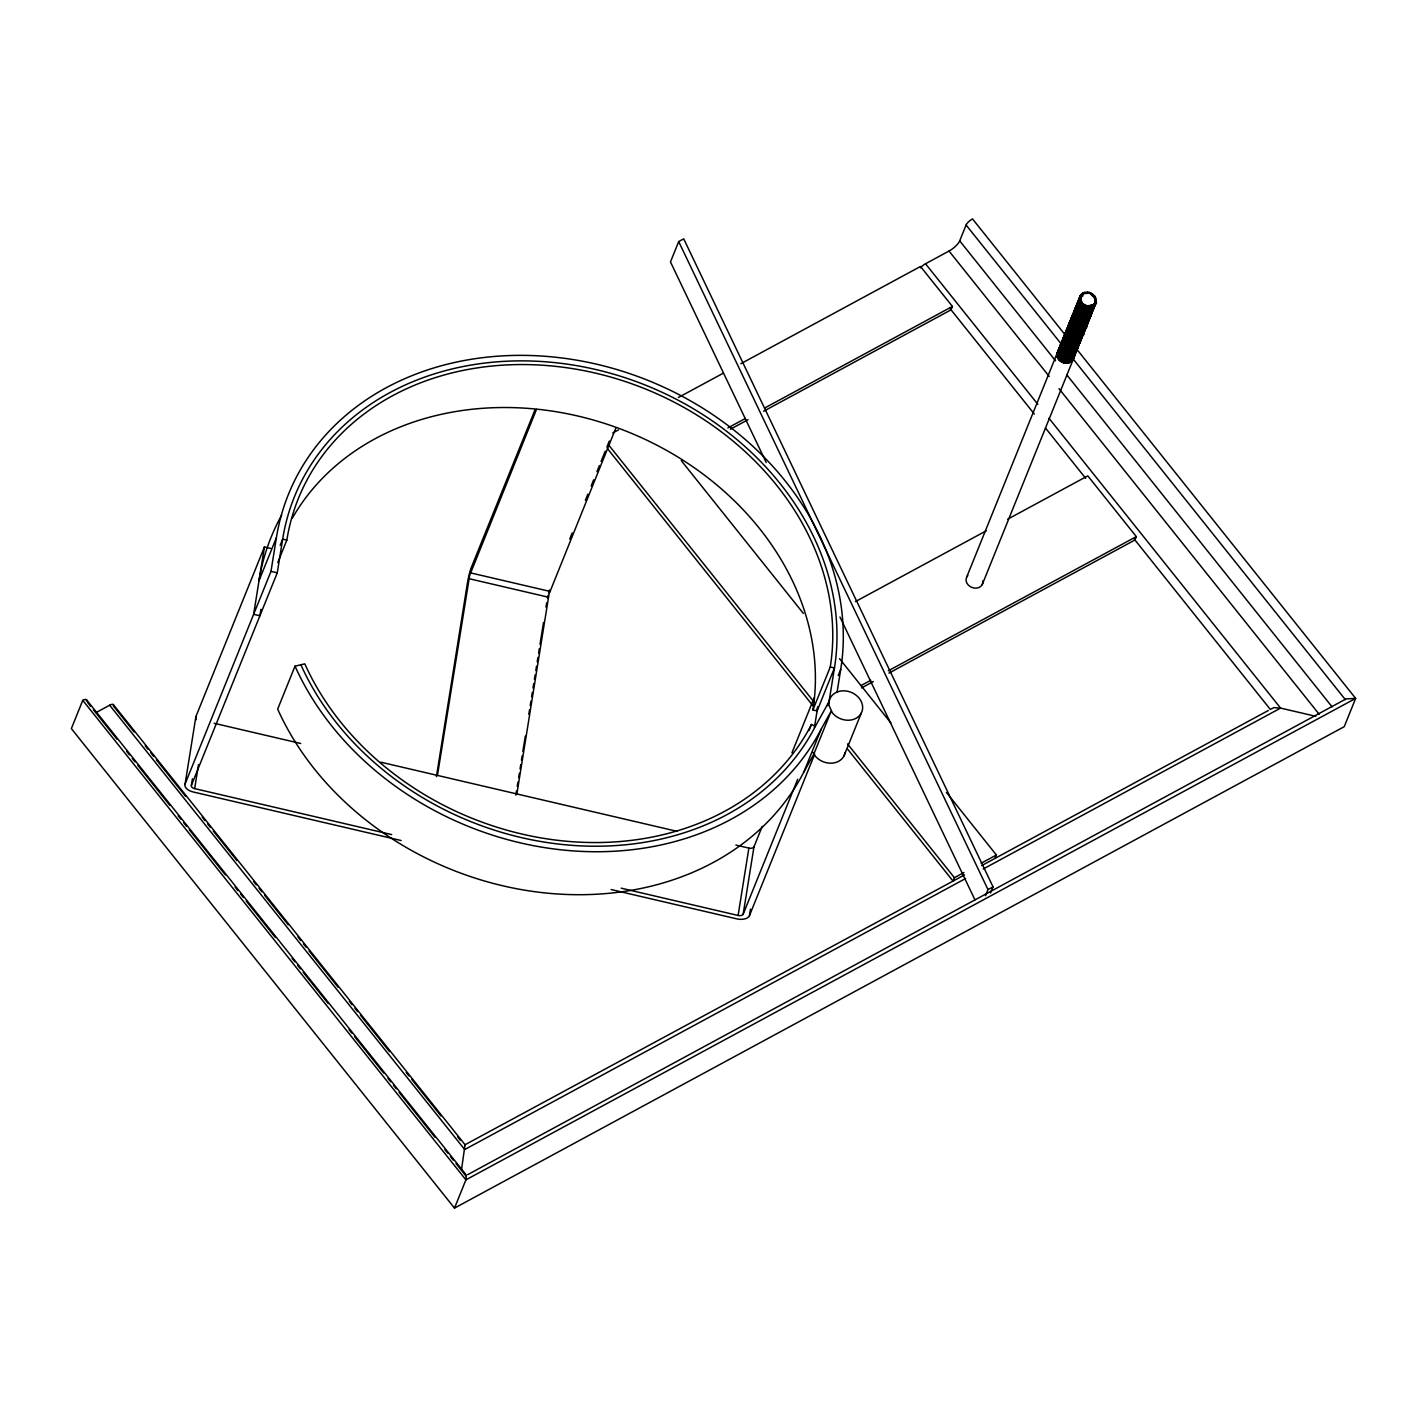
<?xml version="1.0" encoding="UTF-8"?>
<svg xmlns="http://www.w3.org/2000/svg" width="1427" height="1427" viewBox="0 0 1427 1427"><rect width="100%" height="100%" fill="white"/><g stroke="black" fill="none" stroke-linecap="round" stroke-linejoin="round"><path stroke-width="1.5" d="M1073.461 353.7L1074.46 354.057L1074.37 356.161L1073.443 355.412L1072.943 357L1073.835 357.856L1071.053 360.817L1068.538 361.013L1068.716 362.601C1062.152 365.366 1052.948 356.393 1058.798 350.632L1059.637 350.917M1094.937 302.524C1089.8 312.977 1072.283 299.171 1083.307 293.159C1092.226 289.842 1097.666 300.08 1094.17 306.306L1088.426 308.785L1080.542 305.164L1079.49 303.238L1080.81 302.346L1079.365 300.205L1080.756 299.581L1079.775 299.224L1080.364 295.496M1059.619 350.257L1058.352 350.346L1059.262 351.113L1057.889 351.488L1057.853 353.486L1058.834 353.842L1057.443 354.485L1058.888 356.607C1059.298 359.64 1064.756 365.847 1066.558 361.566M1066.665 361.281L1067.021 360.425L1061.099 358.694L1059.601 357.018L1057.906 353.343L1059.173 353.004L1059.262 351.113M1078.473 342.979L1079.454 343.586L1077.439 348.955L1073.764 351.559L1074.995 353.789L1072.408 354.948L1073.621 357.178L1069.465 358.748L1069.626 360.335C1066.986 359.889 1060.725 357.856 1059.298 352.719L1058.352 350.346M1070.375 356.482L1070.535 358.088C1067.664 360.389 1067.521 355.537 1070.375 356.482L1072.89 356.304L1072.052 355.787C1069.108 359.533 1057.193 352.844 1066.611 357.035L1067.36 354.592L1071.178 354.502L1071.463 355.822L1073.407 355.02L1074.085 356.054L1072.426 357.428C1069.84 359.426 1056.372 354.806 1066.147 358.159L1066.451 356.857M1065.684 335.934L1063.454 337.325L1061.956 343.318L1061.938 341.445L1064.203 339.608L1062.098 340.714L1060.172 345.833L1061.617 349.829L1060.315 350.721L1064.845 355.341L1071.392 355.965L1068.787 357.392L1068.841 355.912L1072.515 354.663M1072.89 356.304L1074.531 354.931L1073.782 353.86C1069.911 356.34 1065.077 351.88 1072.373 353.557L1072.194 351.97L1075.441 352.665L1072.979 353.539L1073.407 355.02L1071.945 356.072L1073.104 358.462L1069.001 359.872L1073.158 358.32M1070.66 352.719L1066.272 351.809L1061.046 345.584L1062.348 343.479L1061.082 343.568C1060.315 354.003 1081.363 357.303 1062.99 346.44L1060.582 346.707L1060.636 344.692L1062.83 343.015L1061.795 342.658L1058.745 349.365L1059.744 351.577M1071.124 350.257C1071.231 354.092 1064.221 349.865 1063.24 347.974L1064.417 346.85L1062.544 345.209L1062.009 343.176L1063.4 342.534L1062.455 340.179C1065.915 340.839 1061.153 337.557 1064.185 338.609L1063.311 338.056L1064.827 333.936L1067.057 332.545M1071.231 349.972L1077.724 347.011L1076.172 345.619M1065.559 335.559L1063.828 336.79L1064.774 339.144L1063.383 339.787L1064.827 341.909L1063.507 342.801C1065.755 347.029 1072.069 349.526 1074.477 346.315L1078.651 344.745L1077.884 343.693L1080.185 342.177L1079.954 339.305L1081.291 339.055M1064.774 339.144L1065.273 340.785L1063.971 341.677L1065.791 343.461C1070.411 347.849 1072.605 347.064 1076.618 344.496L1078.188 345.869L1075.601 347.029L1076.814 349.276L1355.65 698.392L1344.234 726.664L454.5 1208.098L71.35 728.608L82.766 700.336A6.475 2.069 -38.6 0 1 86.441 701.014M1073.407 344.603L1073.407 345.94L1067.093 343.853L1068.056 342.516L1065.933 341.338L1064.881 339.412L1066.201 338.52L1064.703 336.54L1064.738 334.524L1066.13 334.15L1065.202 333.401L1066.575 333.008L1065.648 332.259L1066.914 332.17M1066.201 338.52L1069.875 342.908L1075.744 343.211L1076.029 344.513C1069.893 344.157 1078.081 343.532 1080.007 341.356L1080.364 338.627M1083.039 331.67L1084.021 332.277C1085.287 335.898 1079.954 336.112 1082.058 337.503L1079.329 340.322L1076.761 340.661L1076.939 342.248C1074.335 342.23 1071.623 340.09 1068.074 337.807L1066.254 336.023L1067.557 335.131L1066.13 333.008L1067.521 332.366L1066.522 332.009L1066.558 329.994L1067.949 329.619L1067.021 328.87L1068.288 328.781M1082.076 334.4L1082.968 335.238L1079.365 337.7L1079.793 339.198L1075.637 340.429L1075.69 338.948M1081.612 335.523L1080.631 336.915C1078.223 340.036 1073.978 336.54 1078.598 336.13L1081.167 335.809L1083.164 331.385M1076.654 340.946L1080.863 339.234L1079.704 336.861L1082.29 335.702L1081.541 334.649L1079.615 335.613C1074.335 338.217 1073.336 337.468 1082.112 333.24L1084.342 331.849L1083.432 331.01M1068.395 325.481C1067.717 331.742 1074.103 334.828 1079.508 333.882L1084.074 331.314L1083.378 330.119L1082.451 330.065L1083.664 332.313L1082.023 333.686L1077.528 334.435C1075.976 337.896 1066.361 331.885 1067.931 326.605L1069.661 325.392M1075.69 334.56L1077.92 334.774L1077.974 333.294C1065.327 329.191 1080.185 336.754 1084.128 331.189M1086.571 326.337C1087.588 331.742 1069.858 334.917 1080.881 330.493L1081.452 331.082C1085.483 330.029 1087.303 325.106 1086.179 324.214L1081.684 328.513L1081.898 329.958L1077.528 329.441L1071.873 326.64L1070.232 322.823L1070.214 320.95L1071.481 320.861M1084.003 329.583L1085.251 329.583L1084.359 328.745L1080.988 332.223L1084.52 330.19L1083.824 328.995L1081.327 329.352L1081.452 331.082L1077.046 331.171L1079.294 331.385L1079.811 328.781M1088.159 320.147L1088.087 322.252L1086.643 323.091L1087.535 323.947C1087.285 328.281 1076.315 328.371 1082.701 325.962L1086.875 324.393L1085.644 322.163L1088.23 321.004L1087.481 319.951C1082.932 324.357 1074.424 320.968 1073.443 314.903L1074.816 314.279L1073.817 312.049L1075.334 307.929L1076.636 307.804L1075.797 306.805L1076.975 306.948M1083.164 324.839L1083.325 326.426C1080.453 328.745 1080.31 323.875 1083.164 324.839L1085.733 324.5L1087.659 320.54L1088.908 320.54L1088.016 319.702L1087.731 322.27L1085.305 323.001C1080.221 325.302 1073.532 322.823 1072.515 317.169L1073.782 315.206L1072.444 315.438L1073.835 319.577L1072.141 321.467L1075.244 324.714C1072.551 327.104 1079.204 327.978 1080.721 327.853M1085.769 321.878L1084.074 322.573L1083.789 325.302C1077.67 324.981 1085.804 324.179 1087.784 322.127M1082.023 324.607L1082.094 323.126M1090.014 314.422L1090.228 317.293L1086.553 319.898L1087.106 321.111C1084.663 324.161 1080.346 320.754 1084.984 320.308L1087.552 319.969L1087.124 318.489L1090.745 316.027C1088.195 314.279 1093.474 314.689 1090.014 316.633L1084.021 318.31L1080.221 317.525L1076.44 315.331L1074.781 309.659L1075.708 310.408M1075.619 312.299L1074.353 312.656L1075.976 316.455L1083.86 320.076L1084.021 318.31L1086.464 318.649L1090.513 315.349L1089.3 313.119L1092.975 310.515L1092.119 309.516L1094.045 305.592M1084.377 317.472L1084.359 318.81L1086.536 318.506L1086.25 317.204L1087.927 316.509M1084.484 317.186L1090.977 314.225L1089.764 311.978L1092.351 310.836L1091.245 308.303L1094.848 305.86C1092.458 304.201 1097.666 305.2 1096.364 301.757L1095.383 301.151C1094.652 295.335 1097.524 305.146 1094.919 302.274M1087.731 313.53L1087.891 315.117C1081.149 315.617 1085.162 315.528 1087.731 313.53L1090.246 313.334L1091.887 311.96L1091.138 310.908M1078.348 303.897L1077.01 304.147L1078.527 308L1077.207 308.892C1080.275 315.171 1085.822 314.903 1089.871 311.692M1086.66 311.817C1084.877 316.312 1075.423 308.678 1077.064 304.005M1086.892 293.623C1086.875 288.718 1097.916 297.405 1094.901 297.761L1089.622 293.266M1079.847 299.884L1078.937 299.028L1080.061 297.44L1081.113 297.779L1080.185 299.028L1079.294 298.493L1081.095 296.78L1079.847 296.762L1081.149 301.489L1079.954 302.096L1082.112 306.698L1088.034 308.428L1091.584 307.465L1092.797 309.695C1078.776 314.6 1092.19 310.087 1094.402 306.983L1093.492 306.127L1092.172 308.357C1095.08 310.123 1090.21 304.754 1092.975 306.555L1095.758 303.594L1095.454 300.99M1092.779 305.021L1093.724 307.447C1087.642 311.996 1086.161 308 1093.082 306.109L1094.117 306.448L1095.312 304.718L1094.509 303.594L1095.758 303.594M1081.149 301.489C1083.343 308.678 1092.261 304.308 1094.634 305.182C1091.102 309.605 1085.305 306.127 1092.618 304.914M280.174 545.292L282.653 539.156A284.883 235.063 22 0 1 596.04 369.575A284.883 235.063 22 0 1 834.456 667.943L829.051 701.62L829.033 705.437L832.351 712.804A17.267 14.252 22 0 0 854.791 718.905A17.267 14.252 22 0 0 860.784 700.603A17.267 14.252 22 0 0 839.379 691.292L835.562 692.737A17.267 14.252 22 0 0 829.051 701.62L815.352 726.307A284.883 235.063 22 0 1 557.404 843.928A284.883 235.063 22 0 1 300.883 664.768M1073.925 352.576L1074.888 354.895L1073.318 359.122L1072.141 358.98L1072.658 357.392M1074.906 352.933L1074.834 355.038L1073.568 355.127M1072.872 356.126L1071.481 357.214L1072.712 359.443L1071.516 359.693L1071.035 358.338L1074.692 355.733L1073.853 354.752L1075.298 353.896L1075.369 351.809M1074.941 351.738L1076.208 351.648L1076.279 349.544M1072.052 355.787L1074.477 355.055L1076.743 348.42M1076.315 348.349L1077.635 348.099L1076.779 345.512M1076.636 345.334C1078.883 349.793 1073.086 353.646 1067.824 353.468C1066.486 357.392 1060.154 350.543 1060.19 347.689L1062.99 346.44M1077.581 348.242L1077.653 346.155L1076.315 346.636M1078.116 345.013L1076.065 352.344L1074.87 352.201M1069.269 344.656L1073.354 346.083L1078.955 344.852L1079.026 342.765M1079.044 341.552L1080.31 341.463L1079.401 339.02M1080.845 338.235L1079.258 344.424L1078.081 344.282L1076.636 346.797L1078.866 345.423L1078.598 342.694M1081.238 339.198L1080.738 335.167M1079.436 340.892L1080.631 341.035L1079.793 340.054L1081.755 335.969M1082.112 331.777L1082.665 335.666L1080.631 341.035M1082.611 331.1L1083.575 333.419L1082.237 333.65M1081.791 334.774L1083.057 334.685L1082.148 332.223M1083.521 333.543L1083.592 331.456M1082.183 334.114L1083.378 334.257L1082.522 333.258L1083.985 330.458M1083.521 328.834L1084.431 331.296L1083.503 330.529M1083.61 330.261L1084.877 330.154L1084.966 328.067M1084.413 328.281L1083.557 330.725L1084.752 330.868L1083.896 329.869L1085.358 327.068M1085.876 325.802L1085.804 327.907L1084.877 327.14M1086.768 325.499L1086.732 323.679M1084.074 331.314L1087.231 324.357L1086.25 322.056M1086.357 323.465L1087.624 323.376L1087.695 321.271M1088.623 319.024L1088.533 321.111L1087.606 320.361M1087.731 320.076L1088.997 319.987L1089.015 318.025M1089.514 318.72L1089.532 316.758M1089.568 313.851L1089.55 315.563L1090.817 315.456L1089.889 314.707M1089.104 316.687L1090.371 316.598L1090.442 314.493M1090.46 313.298L1091.744 313.209L1091.816 311.104M1091.833 309.909L1093.1 309.802L1092.19 307.358M1093.635 306.573L1092.047 312.781L1088.391 315.367L1088.926 316.58L1086.357 316.919L1088.052 316.223M1093.207 306.52L1094.473 306.413L1094.545 304.326M1095.472 302.06L1093.421 309.391L1092.226 309.249M1095.026 301.989L1096.311 301.9L1095.829 297.851M1066.558 362.904L1064.274 362.69L1065.077 360.246M1072.712 359.443L1069.108 361.62L1064.72 361.709L1059.137 358.141L1060.297 357.018L1057.906 353.343M1067.467 360.639L1063.026 359.854L1065.238 360.425L1065.987 357.999M1065.63 359.443L1070.482 358.213C1072.052 358.266 1077.884 353.111 1074.424 353.325L1073.336 355.162M1068.377 358.373L1066.112 357.713L1069.911 357.624M1068.841 357.249L1064.703 355.965M1067.004 356.054L1071.463 355.822M1068.395 352.059L1072.194 351.97M1073.889 351.274L1076.368 350.4L1075.601 349.347L1069.287 350.4L1063.65 346.993L1062.598 345.066L1063.793 344.46L1063.4 342.534M1076.618 344.496L1076.065 348.224L1072.034 349.33L1066.219 347.046L1063.918 344.175L1061.563 344.299L1063.383 349.383C1059.976 350.935 1067.646 354.52 1067.931 353.183M1071.124 345.869L1077.456 344.995L1079.329 341.178M1067.842 329.905L1068.359 333.151L1067.164 333.757L1068.27 335.541L1073.764 338.77C1074.281 345.316 1065.541 343.764 1073.871 344.817M1077.991 341.089L1078.83 341.606L1078.33 340.25L1079.722 339.162L1080.471 340.232L1076.315 341.784L1076.475 343.39L1072.052 343.015M1076.315 341.784L1072.498 341.874L1074.781 342.551M1073.871 338.484C1068.716 337.432 1077.528 340.571 1080.257 338.074M1067.021 328.87L1067.557 332.776L1074.317 337.967L1076.6 338.038M1084.805 330.725L1083.61 332.455C1078.937 334.542 1071.463 333.294 1069.804 326.712L1068.841 324.357L1070.125 324.25M1086.75 322.805C1089.586 322.27 1085.394 321.467 1084.734 324.428L1085.947 326.658C1081.452 330.725 1075.815 328.941 1072.39 325.356L1073.55 324.232L1071.088 320.7L1071.142 318.703L1072.408 318.596M1081.577 325.731L1079.347 324.928L1081.63 325.588M1079.793 324.393L1082.076 324.464M1087.945 318.827L1088.694 319.88L1086.215 320.754L1086.643 322.234L1080.257 323.269L1074.602 319.844L1073.568 317.936L1074.87 317.044L1074.37 315.403M1083.004 322.199L1077.189 319.916L1073.96 316.937L1075.209 316.188L1073.835 313.922C1075.405 312.031 1073.675 308.41 1076.993 307.964M1085.608 320.772C1076.707 320.932 1085.983 321.164 1086.018 319.791L1088.855 316.562L1089.55 317.757M1084.823 317.686L1080.382 316.901L1086.982 317.383L1086.696 316.063L1078.973 314.457L1076.297 311.14L1075.726 309.267L1076.993 308.91M1087.106 312.031L1084.823 311.96L1078.063 306.769L1077.546 304.736L1078.812 304.379L1079.722 300.169L1078.527 300.027L1076.564 305.271L1077.956 309.409L1076.707 310.158L1081.291 314.636L1085.733 315.421M1093.26 308.571C1088.444 313.226 1080.649 310.248 1078.937 304.112L1077.938 303.755C1076.047 301.115 1081.113 302.06 1078.384 300.758L1079.9 296.638M1088.016 309.766L1085.751 309.088L1092.119 308.678L1089.211 311.871C1087.731 314.297 1079.65 311.692 1079.24 308.41L1080.4 307.287L1078.58 305.503L1077.991 301.739M1086.197 308.571L1090.638 308.339L1094.17 306.306M1088.944 307.501L1082.576 305.556L1081.06 303.88L1082.219 302.756L1080.756 299.581M1087.106 306.163L1081.47 302.899M1089.14 293.052L1086.91 292.285M401.13 840.521L193.287 792.003A10.792 5.993 9.1 0 1 185.118 783.905L195.909 716.55L264.423 546.969L270.684 548.432M391.676 834.599L194.661 788.614A4.317 2.39 9.1 0 1 191.379 785.367L192.431 778.857M194.661 788.614L198.478 764.711M264.423 546.969L253.631 614.323L259.91 615.786L260.945 609.275M185.118 783.905L270.987 571.371L276.392 537.694A291.358 240.414 22 0 1 596.896 364.26A291.358 240.414 22 0 1 840.717 669.406L837.078 692.166M191.379 785.367L277.266 572.833L282.653 539.156L286.827 540.12A280.566 231.495 22 0 1 595.469 373.125A280.566 231.495 22 0 1 830.264 666.98L834.456 667.943L817.1 710.914L812.908 709.933A280.566 231.495 22 0 0 618.159 428.1A280.566 231.495 22 0 0 292.392 518.037M436.43 776.609L467.592 582.055A10.792 1.124 -76.9 0 1 471.302 567.536L534.857 410.209M437.447 775.414L469.644 575.491L536.481 409.406M515.861 795.16L516.556 790.772M517.252 786.402L517.947 782.032M518.661 777.661L519.357 773.291M520.052 768.921L520.766 764.551M521.461 760.181L522.157 755.811M522.853 751.423L525.314 736.136M528.811 714.267L529.506 709.897M530.22 705.527L530.915 701.156M531.611 696.768L532.307 692.398M533.02 688.028L533.716 683.658M534.412 679.288L535.125 674.917M535.821 670.547L536.516 666.177M537.212 661.807L537.925 657.419M538.621 653.049L539.317 648.679M540.012 644.308L543.526 622.457M545.97 607.153L546.666 602.783M516.877 793.947L549.056 594.024L615.911 427.939M461.545 1169.302L465.059 1144.739L113.322 704.563M621.173 888.165L738.098 915.456L748.872 848.102A4.317 2.39 9.1 0 0 753.973 846.817L762.232 826.376M738.098 915.456A4.317 2.39 9.1 0 0 743.182 914.172L753.973 846.817M611.148 889.538L736.724 918.845A10.792 5.993 9.1 0 0 749.46 915.635L750.495 909.124M814.389 727.752L817.617 707.649M1078.99 342.034L1079.775 343.158L1078.58 344.888L1076.047 345.905L1077.278 348.134L1073.122 349.704L1076.761 349.419L1068.734 351.203L1067.967 353.646L1065.826 352.933M1078.188 345.869L1074.602 348.045L1068.234 347.207L1066.736 350.667L1068.894 351.381L1069.198 350.079L1065.22 348.527L1071.57 350.471M1067.128 349.686L1069.34 350.257L1070.107 347.813M1076.047 345.905L1070.553 346.69L1070.268 347.992L1068.056 347.421L1073.265 334.774L1078.937 335.291L1084.342 331.849M1079.365 337.7L1078.259 339.002L1078.027 337.557L1074.21 337.646L1073.907 338.948L1071.766 338.235M1075.12 335.381L1074.37 337.824L1070.232 336.076L1067.557 332.776L1067.039 330.743L1068.306 330.386M1072.159 332.348L1071.16 333.829L1073.068 334.988L1077.528 334.435M1070.143 325.873L1068.859 326.212C1072.069 330.779 1070.732 332.848 1075.744 334.417L1076.493 331.992C1078.384 332.473 1084.574 331.777 1082.897 328.941C1056.515 327.55 1087.267 334.203 1087.089 325.071M1071.035 321.985L1069.768 322.092L1069.911 326.979L1074.442 331.599L1080.756 330.761L1086.108 327.479M1076.119 327.693L1077.974 328.923L1078.33 327.461L1084.77 326.908L1086.411 325.534L1085.305 323.001M1076.582 326.569L1078.42 327.782L1079.24 325.213L1084.734 324.428M1080.614 321.806L1080.31 323.126L1078.098 322.556M1090.282 317.151L1086.678 319.612L1087.499 320.112L1089.158 318.738L1088.391 317.686L1085.341 319.47L1081.523 319.559L1080.756 321.985L1078.562 321.414M1080.346 311.068L1084.413 312.941L1084.716 311.639L1082.861 311.032L1079.472 319.166L1081.684 319.737L1081.987 318.417L1087.481 317.632M1079.989 317.882L1082.13 318.596L1082.897 316.17M1090.335 312.888L1087.16 314.939L1083.343 315.028L1083.057 316.33L1076.243 311.282L1075.708 307.394L1076.975 307.304M1076.761 310.016L1079.365 313.476L1083.503 315.206L1084.27 312.763L1089.764 311.978M1089.55 308.999L1085.626 309.374L1084.877 311.817C1079.579 310.265 1081.202 308.286 1079.9 304.611L1078.455 302.47L1078.437 300.615L1079.704 300.508M1088.426 308.785L1088.48 307.287L1086.553 307.108L1085.786 309.552C1081.398 309.802 1078.901 304.094 1079.436 303.38L1078.901 299.474L1079.829 300.223M1058.816 352.237L1058.888 348.634L1061.01 347.528M1061.902 344.603L1061.581 341.998L1062.83 341.998M1063.276 341.214L1063.846 339.448M1064.631 337.824L1064.381 335.06L1066.611 333.686L1065.915 332.491L1066.95 332.83M1079.258 337.985L1077.563 338.681L1077.795 340.125L1069.322 338.342L1070.232 337.147L1067.396 332.652L1068.306 328.424L1067.111 328.281L1067.967 329.28L1066.665 329.423L1064.685 334.667L1065.666 335.274L1065.238 332.955L1066.486 332.955L1065.684 331.813L1068.359 329.138L1067.735 327.96L1066.593 329.548L1067.503 330.404L1068.431 329.155M1066.593 332.669L1066.023 336.041L1067.503 339.216L1066.397 340.197L1068.52 341.392M1078.33 327.461L1076.457 326.854L1074.495 331.456L1069.84 327.122L1069.305 323.215L1070.571 323.126L1071.392 318.917M1083.45 330.154C1081.327 331.938 1071.677 331.617 1073.871 328.103L1070.767 324.857L1072.123 323.822L1070.625 319.969L1071.945 319.737L1072.765 315.528L1073.8 315.866M1075.262 311.193L1074.709 314.564M1076.065 309.552L1076.636 307.804M1075.726 309.267L1076.654 309.748L1075.262 310.39C1077.474 316.865 1079.722 316.883 1078.455 312.085L1076.154 306.252L1077.421 306.163L1077.1 303.559L1079.775 300.865L1079.151 299.706L1078.027 301.293L1078.919 302.149M1080.168 299.385L1080.756 297.619M1070.214 320.95L1071.142 321.717L1069.858 321.503L1070.696 322.484L1069.394 322.627L1067.931 326.605M1069.305 323.215L1070.767 319.238L1072.89 318.132M1070.625 319.969L1072.605 314.725L1074.228 314.083M1072.444 315.438L1075.494 308.749L1076.582 308.785M1077.617 310.265L1076.243 311.282L1077.349 313.066C1076.012 315.117 1080.614 318.845 1076.19 310.89L1075.244 308.517L1077.1 303.559L1078.348 303.559M1064.328 362.69C1059.958 362.012 1055.266 356.768 1057.514 352.023L1059.762 350.632L1059.048 349.437L1057.924 351.042L1058.834 351.88M1073.853 354.752L1074.477 352.861M1075.227 351.345L1075.744 349.758M1081.327 335.916L1081.612 338.645L1078.83 341.606M1086.643 323.091L1087.267 321.218M1088.123 319.416L1089.372 319.416L1088.979 316.972M1091.263 311.318L1091.655 313.762L1090.406 313.762M1090.87 312.638L1091.387 311.032M1093.421 309.391L1093.1 306.787M1091.12 308.589L1094.117 304.254M1075.28 350.881L1076.261 351.506L1074.246 356.875L1068.538 361.013M1082.647 332.99L1083.824 333.133L1085.858 327.764M1087.035 325.213L1089.051 319.844L1087.124 318.489M1088.855 320.683L1090.424 316.455L1089.443 315.849L1090.745 316.027M1090.228 317.293L1092.244 311.924L1090.924 312.174M276.392 537.694L259.018 580.646A291.358 240.414 22 0 1 281.618 515.254M277.748 562.63L286.827 540.12M815.352 726.307L811.464 724.452A280.566 231.495 22 0 1 557.422 840.289A280.566 231.495 22 0 1 304.789 663.84L295.014 666.159L277.659 709.112A291.358 240.414 22 0 0 540.012 892.357A291.358 240.414 22 0 0 803.829 772.061L813.889 753.955L831.245 711.003L821.185 729.108L803.829 772.061M990.552 892.963L993.031 886.863L683.729 238.844L678.699 241.573L670.476 261.926L766.228 462.544M569.712 539.085L572.191 532.949M585.391 500.253L587.87 494.134M591.17 485.965L593.65 479.829M596.95 471.659L599.429 465.523M601.088 461.438L605.209 451.217M606.867 447.133L609.329 441.014M454.5 1208.098L465.915 1179.844L466.272 1175.027L86.441 699.676M920.469 267.812A6.475 2.069 -38.6 0 1 925.517 263.745L949.026 251.045A10.792 3.443 -38.6 0 0 959.693 240.842L966.097 225.02A6.475 2.069 -38.6 0 1 972.501 218.902L1065.505 335.291M740.845 363.689L920.486 266.474L952.415 306.43L951.042 309.837L763.588 411.261M791.949 752.832L814.228 697.66M812.908 709.933L830.264 666.98M808.984 730.588L811.464 724.452M838.238 675.56L840.717 669.406M743.182 914.172L797.657 779.32M827.41 705.723L829.051 701.62M749.46 915.635L814.674 754.223M843.981 755.935L861.337 712.965M966.703 577.097L1057.603 352.112M1057.924 351.042C1060.814 351.613 1056.836 349.062 1059.458 348.456M1060.065 349.133L1058.798 349.223L1059.726 349.972M1059.209 348.224L1060.992 346.868M1062.865 342.712L1059.815 346.369L1060.653 347.367M1061.563 345.102L1062.491 343.853C1061.884 340.91 1058.905 345.816 1061.117 346.226L1060.546 349.615L1063.365 354.11L1062.526 355.162M1061.046 345.584L1061.082 343.568M1061.563 344.299C1063.757 349.544 1059.886 341.445 1062.366 343.122L1061.545 342.444L1062.812 342.337M1062.401 340.322L1063.293 342.819M1063.4 340.589L1062.544 339.59L1064.185 338.948M1063.311 338.056L1065.666 343.746L1064.56 344.728L1066.575 346.19L1065.666 347.385L1063.061 343.925L1062.919 339.037M1063.454 337.325L1065.577 336.219M1063.828 336.79C1066.112 338.591 1062.384 335.416 1065.22 336.058M1065.684 334.935L1064.827 333.936M1067.057 331.528L1066.201 330.547M1066.558 329.994L1069.108 324.571L1069.804 325.766M1068.431 330.101L1067.432 329.744C1066.361 325.748 1070.874 340.393 1077.064 336.897M1068.413 328.139L1067.574 327.158M1069.215 326.159L1068.484 324.892L1069.679 325.035L1069.733 329.762L1072.052 332.634M1068.841 324.357L1069.768 325.106M1069.786 324.75L1068.948 323.768M1069.34 322.77L1070.482 321.182L1070.25 323.626L1069.394 322.627M1069.697 322.234L1072.069 327.907L1071.267 329.887M1071.142 318.703L1074.799 325.855L1073.889 327.033L1071.285 323.59L1072.48 322.984M1072.069 319.095L1071.16 318.257L1072.248 316.794M1072.141 321.467L1071.534 317.704L1072.854 317.472M1071.998 316.58L1074.263 314.743L1072.087 315.991L1073.443 315.706L1072.605 314.725M1072.587 320.326L1072.069 318.31L1073.336 317.953L1073.907 314.582L1072.997 313.726L1074.246 313.726M1073.354 313.191L1074.799 312.674M1073.461 312.602L1075.048 309.873M1073.907 311.461L1075.601 310.694M1074.816 309.213L1075.958 307.608M1075.191 308.66L1076.636 308.143L1075.708 307.394M1076.19 308.928L1075.334 307.929M1076.101 306.395L1077.082 307.019M1076.243 305.681L1077.1 306.662M1078.027 301.293C1081.024 301.721 1076.796 299.724 1079.615 298.564L1080.774 298.635L1080.061 297.44M1080.185 299.028L1079.454 297.761L1080.631 298.261M1079.793 297.28L1080.738 297.975M1059.976 347.189L1061.51 346.101M1060.885 344.924L1059.298 347.653L1061.474 346.404M1062.205 341.677L1061.117 343.122M1063.115 339.412L1063.864 340.464M1063.561 338.27L1062.491 339.733M1064.542 335.88C1066.647 338.163 1061.973 337.075 1065.612 335.916M1064.934 334.881L1063.864 336.344M1066.308 331.492L1065.238 332.955M1067.967 330.297L1067.271 329.102L1068.324 329.441L1067.396 330.689M1067.521 327.3L1070.179 324.607M1069.501 323.59L1071.088 322.359L1068.431 325.035M1070.714 323.501L1069.965 322.448L1071.552 321.218L1068.877 323.911M1070.874 320.183L1069.804 321.646M1071.838 317.793L1072.551 318.988M1072.765 315.528L1074.299 314.439M1073.211 314.404L1073.782 315.706M1073.621 313.405L1072.533 314.868M1076.35 306.627L1075.28 308.071M1077.724 303.238L1076.654 304.682L1078.009 304.397M1079.401 302.025L1078.705 300.829L1079.74 301.186M1079.615 298.564L1081.149 297.476L1081.434 294.051L1083.307 293.159M1056.943 355.715L1058.263 355.252L1061.082 359.765M1058.37 354.984L1057.443 354.485M1058.299 352.362L1059.637 351.863M1058.763 351.238L1058.798 349.223M1059.726 348.83L1061.171 350.953L1060.653 349.33C1057.336 348.83 1064.863 347.903 1061.634 347.457L1060.778 349.579M1060.19 347.689L1063.828 352.986L1063.365 354.11M1062.473 342.052L1065.648 348.456L1063.846 351.916L1066.076 352.576M1062.865 341.053L1064.31 340.286M1067.949 342.801L1064.827 339.555L1064.274 335.648M1067.146 340.072L1066.397 340.197C1063.436 337.147 1065.969 336.683 1066.13 334.15M1072.498 341.874L1066.843 339.073L1065.202 333.401M1067.057 333.49L1066.13 333.008M1066.522 332.009L1067.949 329.619M1067.039 330.743L1067.967 331.242M1067.432 329.744L1068.877 328.977L1069.269 330.886L1068.074 331.492L1072.926 335.613M1067.895 328.62L1069.322 326.23M1069.34 327.835L1068.413 327.354L1069.679 326.997L1072.515 331.51M1069.715 324.09L1071.053 323.608M1070.767 324.857C1067.985 322.663 1073.354 322.538 1070.642 321.842L1070.678 319.826M1070.642 321.842L1072.087 321.057M1072.533 319.933L1071.588 317.561M1071.998 318.435L1072.052 316.437M1072.515 317.169L1074.923 320.843L1073.693 322.11L1079.347 324.928M1073.907 316.544L1072.979 316.045L1074.246 315.688L1077.082 320.201C1072.908 323.519 1084.217 326.373 1086.678 321.931L1088.908 320.54M1073.443 314.903L1073.425 313.048M1073.835 313.922L1073.871 311.907M1084.984 320.308C1080.756 322.092 1074.406 318.703 1073.889 313.779L1075.155 313.423L1074.353 312.656M1076.119 308.268L1077.563 307.501L1076.582 307.144L1076.618 305.128L1077.991 304.754L1077.01 304.147M1076.582 307.144L1077.991 304.754M1078.473 305.235L1077.546 304.736M1083.646 308.838L1081.648 307.822L1083.022 305.503L1079.365 300.205M1079.775 299.224L1081.274 301.222M1066.611 333.686L1064.31 335.202M1082.968 292.963C1084.502 295.657 1080.614 293.73 1084.395 293.445M1060.6 352.362C1060.796 348.063 1059.387 354.021 1060.261 353.218L1063.989 357.464M1065.131 333.543L1065.148 335.399L1066.486 334.917L1065.648 332.259M1073.389 320.718L1072.997 318.792L1073.496 320.433M1073.336 317.953L1072.498 315.313M1078.901 315.67L1076.19 310.89M1078.063 306.769L1079.436 305.735L1077.938 303.755L1079.74 302.132M1080.31 300.705L1078.919 301.347L1079.847 301.846M1057.514 357.624L1058.888 356.607M1057.978 356.518L1059.333 355.484M1059.797 354.342L1058.888 354.253L1060.261 353.218M1060.315 350.721L1062.134 352.505L1060.903 353.771L1063.026 354.966L1062.08 356.286M1063.65 346.993L1065.22 344.87L1063.507 342.801M1065.737 339.644L1064.364 340.678L1065.47 342.462C1064.56 343.033 1068.092 344.728 1066.13 346.262M1065.273 338.413L1066.647 337.396L1065.148 335.399M1066.95 333.775L1065.666 334.132L1067.111 336.255L1065.737 337.289L1068.966 340.268L1067.949 341.731M1066.647 335.024L1068.02 334.007L1067.521 332.366M1067.164 333.757L1070.232 337.147M1069.269 330.886L1067.949 328.478M1068.93 329.369L1070.803 331.028L1068.984 329.227L1070.767 327.211M1069.84 327.122L1071.213 326.087L1069.786 323.947M1071.677 324.964C1067.699 326.694 1075.369 330.511 1075.209 329.958M1072.926 321.842L1071.677 322.591L1074.799 325.855M1076.618 321.325L1073.568 317.936M1081.22 320.861C1076.208 320.219 1074.335 314.511 1075.334 313.548L1074.781 309.659M1075.334 313.548L1077.046 311.675L1079.365 314.546M1077.956 309.409L1077.207 308.892M1078.527 305.628L1079.9 304.611M1061.973 348.973L1061.581 347.064M1063.454 345.298L1062.134 346.19L1063.953 347.974L1063.383 349.383M1074.21 337.646C1071.945 337.271 1065.291 333.436 1068.93 331.742M1069.84 329.476L1068.538 330.368M1073.96 319.309L1073.05 319.202L1074.424 318.167M1078.99 306.859L1077.617 307.893L1079.49 309.534L1078.527 308M1085.091 293.766L1085.162 292.678M1058.62 359.426L1059.851 358.159L1058.031 356.375M1060.653 359.818L1061.652 358.355L1059.53 357.16L1060.76 355.894L1058.941 354.11M1059.405 352.968L1061.224 354.77L1059.993 356.036L1065.684 359.301M1061.67 353.628C1060.529 355.769 1062.883 357.642 1061.652 358.355M1061.367 352.647L1062.473 351.648M1065.47 342.462L1066.7 341.196M1065.933 341.338L1067.039 340.339L1064.703 336.54M1067.557 335.131C1067.111 338.074 1069.965 338.484 1068.413 340.607M1068.859 339.483L1069.875 338.003L1067.753 336.808L1068.984 335.541L1066.575 331.867M1068.217 335.684L1070.803 331.028M1070.036 331.153L1071.16 330.172M1071.873 326.64L1073.086 325.374M1072.783 324.375L1074.014 323.108L1081.113 326.872M1074.799 324.785C1078.009 320.665 1069.858 323.358 1075.369 324.428M1074.156 320.986L1075.262 320.005M1074.602 319.844L1076.297 317.454L1074.424 315.813M1079.49 309.534L1078.455 312.085M1078.723 309.677L1079.936 308.41L1078.134 306.627M1069.751 354.984L1061.813 351.506L1063.044 350.239L1064.399 351.577M1067.503 339.216L1068.074 337.807M1072.069 327.907L1071.213 326.087M1072.64 326.498L1071.409 327.764L1073.532 328.959L1072.123 331.421M1077.082 320.201L1077.528 319.059L1075.53 317.597L1076.743 316.33M1077.207 315.189L1076.029 316.312L1074.923 314.546M1081.309 305.021L1080.863 306.145C1082.54 308.25 1080.738 310.497 1085.269 310.818M1067.36 354.592L1063.436 352.897L1064.292 351.845L1062.937 350.525M1066.575 345.12L1067.592 343.657L1064.417 340.536M1065.987 341.196L1067.503 342.872L1068.395 341.677L1067.039 340.339M1081.077 333.472L1081.612 334.667C1079.847 337.682 1069.358 337.254 1071.713 333.472M1075.262 323.644L1076.279 322.181M1077.082 319.131L1078.098 317.65L1075.976 316.455L1077.991 317.936M1078.919 314.6C1078.616 309.302 1089.176 317.097 1089.407 312.834L1093.028 310.373M1083.039 304.415L1083.022 305.503M1065.648 348.456L1063.704 346.85M1065.273 348.384L1065.666 347.385M1070.339 336.879L1070.696 334.953M1073.871 328.103L1071.927 326.498M1073.496 328.032L1074.442 326.694M1081.523 319.559L1077.546 317.989L1078.009 316.865M1080.382 311.996L1080.845 310.872M1062.152 362.066L1065.041 355.109L1068.841 355.912M1062.562 360.995L1064.738 361.102M1077.046 346.832L1077.902 347.813L1076.707 347.671L1077.224 346.083L1072.89 347.225L1068.573 346.155M1077.224 339.537L1077.385 341.124L1075.227 341.428L1068.93 339.341M1071.249 339.501L1075.69 340.286M1072.159 337.254L1074.335 337.361M1073.068 334.988L1074.638 331.367L1071.017 328.763M1076.725 325.945L1081.167 326.729M1077.635 323.679L1079.847 324.25M1079.918 318.025L1084.306 318.952L1082.13 318.596M1080.845 315.759L1085.216 316.687L1087.445 316.241L1087.16 314.939M1084.092 307.715L1086.25 308.428M1093.617 297.03L1094.67 296.192L1090.959 293.784M1066.54 357.178L1068.787 357.392M1069.804 349.116C1064.399 347.492 1073.015 350.596 1074.032 347.439M1075.227 335.702C1077.867 335.702 1079.276 335.666 1081.184 333.187M1077.064 330.582L1077.867 328.602L1073.942 326.89M1084.734 326.729L1085.448 327.925L1077.974 328.317M1081.612 319.862L1085.448 319.184M1082.54 317.615L1080.435 316.758M1086.643 307.429L1092.154 306.056M1092.6 294.836L1092.261 295.692M1078.544 331.885L1078.098 333.008M1070.089 359.212L1067.86 359.658L1068.324 358.516M1069.233 356.268L1069.697 355.127M1075.673 350.221L1076.529 351.22L1074.228 352.737C1070.767 356.054 1067.949 351.434 1072.819 352.433L1072.658 350.828L1076.297 350.543L1077.1 346.369L1078.098 346.975L1076.761 347.207M1074.263 343.818L1074.727 342.694M1077.385 341.124L1075.173 341.57L1075.637 340.429M1078.259 339.002L1076.083 339.305L1076.547 338.163M1084.413 321.717C1085.751 325.41 1080.542 321.896 1082.932 322.341M1083.396 321.218C1082.986 318.863 1086.66 319.505 1086.536 318.506M1087.517 311.032L1087.963 309.909M1071.285 354.235L1072.373 353.557M1070.785 351.096L1073.229 351.434L1073.122 349.704M1074.477 346.315L1074.602 348.045M1075.048 346.922L1075.405 344.05L1077.902 343.853L1080.685 340.892M1078.598 336.13L1078.134 337.271M1079.847 333.026L1081.648 332.045L1083.164 333.579M1080.881 330.493L1080.988 332.223M1081.684 328.513L1084.306 328.032L1083.931 326.391M1082.255 327.086L1082.701 325.962M1090.121 309.605L1091.156 305.86M1066.379 362.797L1068.716 362.601M1073.675 350.311L1073.461 348.866L1077.51 345.709L1078.402 346.547L1077.153 346.547M1076.475 343.39L1079.954 341.499L1081.149 339.769L1080.239 338.912M1080.899 315.617C1085.18 318.203 1084.395 315.278 1087.267 314.654L1087.891 315.117M1088.302 314.136L1088.195 312.388L1090.799 311.764M1089.211 311.871L1088.979 310.426L1092.743 309.837L1093.938 308.107L1093.028 307.269L1091.601 309.784M1094.901 297.761L1095.865 301.061L1094.598 301.418M1068.431 361.299L1070.232 360.317M1070.678 359.176L1071.106 360.674M1071.035 358.338L1073.568 357.321L1075.209 354.467L1074.424 353.325M1074.799 349.009L1072.997 349.99M1078.402 346.547L1077.224 348.277L1075.262 347.885L1075.69 349.365M1075.601 347.029C1079.204 348.206 1064.667 347.885 1072.498 348.206M1075.28 344.335L1077.082 343.354M1079.454 343.586L1078.134 343.818L1077.546 342.23M1081.666 334.364L1080.168 335.72L1081.381 337.967L1077.117 339.804L1071.427 339.287L1067.824 336.665M1081.648 332.045L1082.754 334.578L1080.275 335.434M1083.468 327.532L1083.896 329.031L1081.898 329.958M1082.825 327.693L1087.998 322.805M1088.391 315.367L1091.441 313.084L1090.674 312.031M1073.8 354.039L1074.995 353.789M1071.623 353.379L1075.387 352.808L1076.582 351.078M1074.709 351.773L1074.228 350.418L1072.551 351.113M1077.902 343.853L1080.239 342.034M1078.366 342.73L1079.561 342.48L1078.812 341.428L1077.421 342.516M1079.276 340.464L1078.901 338.841L1082.522 336.38M1079.74 339.341L1080.935 339.091M1081.113 335.951L1083.432 334.114M1083.842 329.155L1085.037 328.923L1084.288 327.871M1084.77 326.908L1085.947 326.658M1085.216 325.766L1086.411 325.534M1087.053 321.253L1089.372 319.416M1087.588 317.347L1088.516 317.4M1083.093 331.849L1083.824 333.133M1087.659 320.54L1088.391 321.824M1088.462 318.56L1089.764 318.435L1088.926 317.436M1091.78 310.373L1092.047 312.781M1073.942 355.341L1073.978 357.16M1074.46 354.057L1073.835 352.255M1077.135 347.421L1076.208 346.922M1078.509 344.032L1078.544 345.851M1080.4 339.358L1079.062 339.858M1081.309 337.111L1080.685 335.309M1083.075 332.723L1081.809 333.08M1084.502 329.191L1083.182 329.691M1091.298 312.37L1091.334 314.19M1093.189 307.715L1091.851 308.196M1095.865 301.061L1094.937 300.58M1071.499 359.515L1072.194 360.71L1068.324 362.387M1073.621 357.178L1071.98 358.552M1080.471 340.232L1077.884 341.374L1078.42 342.587M1082.701 334.721L1083.896 332.99M1087.32 323.269L1085.679 324.642M1088.587 318.292L1087.606 319.666L1088.694 319.88M1090.014 316.633L1090.299 314.047M1089.425 315.153L1090.513 315.349M1087.838 315.26L1090.977 314.225M1091.441 313.084L1092.565 311.496M1088.533 311.55L1092.351 310.836M1093.653 307.572L1091.691 307.18M1094.58 305.324L1090.353 307.019M1075.298 353.896L1074.37 353.147M1078.955 344.852L1078.027 344.103M1079.918 342.462L1079.383 338.556M1080.31 341.463L1079.383 340.714M1081.684 338.074L1080.756 337.325M1083.057 334.685L1082.13 333.936M1084.877 330.154L1083.949 329.405M1087.16 324.5L1086.232 323.751M1087.624 323.376L1086.696 322.627M1089.96 317.579L1089.372 313.815M1091.744 313.209L1090.817 312.442M1092.707 310.801L1092.172 306.894M1093.1 309.802L1092.172 309.053M1094.473 306.413L1093.546 305.663M982.258 584.535L1073.158 359.55M1073.318 359.122L1072.48 358.141L1073.835 357.856A8.633 7.117 22 0 1 1061.135 361.637A8.633 7.117 22 0 1 1060.261 349.437M1076.975 350.079L1076.136 349.098M1078.866 345.423L1077.617 345.423M1079.258 344.424L1078.527 343.158L1079.775 343.158M1081.095 339.911L1079.9 339.769M1082.005 337.646L1080.81 337.503M1085.662 328.602L1084.805 327.604L1083.485 329.851M1087.535 323.947L1086.304 323.929M1093.885 308.25L1092.69 308.107M1094.794 305.984L1093.599 305.842M963.956 872.539L954.413 877.712L953.058 881.101L847.549 749.068M995.011 858.394L996.385 854.987L946.422 792.449M985.522 895.692L987.983 889.592L993.031 886.863M1007.73 519.178L1087.784 475.869L1136.32 536.606L1134.947 539.995L888.932 673.116M1082.718 311.104L1084.681 306.502L1086.553 307.108M1077.706 323.537L1079.65 318.935M1077.831 323.465L1076.333 326.926L1078.473 327.639M1064.917 355.198L1066.861 350.596L1068.734 351.203M1084.984 305.539L1084.556 306.573L1082.629 305.414M1084.788 306.216L1086.696 307.287L1087.124 305.699L1089.229 306.27M1084.342 307.358L1082.112 306.698M1065.148 354.841L1067.057 355.912M1093.421 305.253L1094.402 303.862M1092.297 310.979L1093.474 309.249M1090.924 314.368L1092.119 312.638M1090.46 315.492L1091.655 313.762M1088.64 320.023L1089.818 318.292M1088.462 321.681L1086.232 323.055M1078.134 346.012L1079.329 344.282M1076.761 349.419L1077.956 347.689M1077.028 349.936L1074.263 352.897M1073.389 358.98L1071.16 360.371M1079.847 296.762L1082.522 294.087M1079.383 297.904L1080.524 296.299M1080.293 298.742L1081.22 297.512M1078.705 300.829L1077.563 302.417L1078.473 303.273M1078.812 302.417L1079.847 300.901M1075.744 306.948L1076.868 305.36M1076.065 309.213L1077.117 307.679M1072.997 313.726L1075.655 311.05M1067.057 328.424L1068.199 326.837M1066.147 330.689L1067.271 329.102M1064.774 334.079L1065.915 332.491M1062.954 338.591L1064.078 337.004M1061.581 341.998L1064.239 339.305M467.717 1174.653L1346.071 698.909L1355.65 698.392L465.915 1179.844L82.766 700.336M1091.709 309.498L1090.21 310.854L1090.763 312.067L1084.413 312.941M1088.837 314.243L1090.228 313.173M1084.27 325.552L1085.769 324.197M1083.824 326.676L1085.198 325.606M1079.704 336.861L1080.614 334.596M1078.455 339.965L1079.829 338.895M1078.009 343.408L1074.834 345.459L1069.144 344.942M1076.172 347.938L1074.692 349.294L1075.904 351.524L1074.816 351.327M1074.692 351.613L1073.318 352.683L1073.853 353.896M1072.854 353.807L1074.228 352.737M1071.606 356.928L1072.979 355.84M1088.409 317.864L1090.067 316.491M1087.963 318.988L1089.604 317.615M1081.559 334.81L1083.218 333.436M1079.561 342.48L1075.958 344.656M1072.248 360.567L1068.662 362.743M1080.471 296.441L1082.13 295.246L1081.202 296.495L1080.31 295.639L1081.63 294.105M1080.007 297.583L1083.004 295.443M1078.634 300.972L1080.239 299.741M1078.188 302.096L1079.722 301.008M1078.866 303.13L1077.278 304.361L1078.366 304.575M1077.439 306.662L1075.904 307.75L1076.654 308.803M1075.441 308.892L1077.028 307.661M1074.067 312.281L1075.601 311.193L1074.585 310.997L1075.28 312.192M1071.338 319.059L1072.926 317.829M1067.218 329.227L1068.805 328.014M1065.844 332.634L1067.45 331.403M1065.452 333.615L1066.986 332.527M1064.488 336.023L1066.023 334.935M1062.812 342.837L1061.278 343.925L1062.045 344.977L966.097 225.02M1060.832 345.066L1062.419 343.836L1061.349 343.782M1074.906 325.57L1071.731 322.448M1063.026 354.966L1059.851 351.845L1059.262 348.099M95.948 712.644L109.647 705.223A6.475 2.069 -38.6 0 1 113.322 705.901L134.138 731.944M612.736 433.005L618.462 429.902M678.36 397.491L723.275 373.196M727.859 427.939L745.447 418.432M764.961 407.872L952.415 306.43M730.41 429.224L747.98 419.716M855.433 601.588L986.253 530.808M861.016 685.566L870.773 680.287M888.343 670.779L1136.32 536.606M861.587 687.903L873.306 681.571M981.134 863.246L996.385 854.987M964.491 874.912L465.059 1144.739M981.669 865.618L1268.371 710.468M965.58 878.533L464.703 1149.556L109.647 705.223M983.185 869.007L1280.572 708.095L1315.748 716.3M1064.257 343.318L1062.99 344.068L1064.096 345.851M1061.046 351.238L1059.797 351.987L1060.903 353.771M1059.155 351.381L1059.69 354.627L1058.424 355.377L1059.53 357.16M1089.3 313.119L1083.806 313.904L1078.33 310.676M1086.215 320.754L1085.109 322.038L1084.877 320.593M1083.967 322.859L1085.644 322.163M1075.262 347.885L1074.139 349.169L1073.907 347.724M1080.078 334.471L1082.076 333.543M1082.915 293.106L1084.859 292.303M1095.044 300.294L1096.382 299.795L1095.401 299.438M1076.083 311.175L1074.745 311.657L1075.726 312.014M1071.606 319.434L1072.872 319.077M1089.104 314.992L1090.389 314.636M1072.426 320.219L1071.142 320.558L1072.587 322.698M1064.221 335.791L1064.239 337.664L1065.577 337.164M1080.435 336.469L1081.702 336.112M1060.083 350.739L1058.816 351.096L1059.351 353.111M1073.586 353.432L1074.852 353.075M1074.46 321.985L1072.64 320.183M1074.014 323.108L1072.194 321.325M1063.044 350.239L1061.224 348.456M1088.979 310.426L1083.307 309.891L1079.686 307.269M1082.594 326.248L1076.921 325.731L1073.3 323.108M1076.761 340.661L1070.856 340.5L1072.836 341.035M1076.19 342.07L1068.466 340.464M1073.461 348.866L1065.719 347.243M1068.948 355.626L1070.821 355.359M1069.34 359.033L1063.668 358.516L1060.047 355.894M1080.132 334.346L1077.635 334.15M1079.686 335.47L1075.28 335.559M1067.004 361.78L1069.18 361.477M1084.805 292.446L1087.196 292.66M1093.671 305.378L1094.937 305.289L1094.01 304.54M1092.297 308.767L1093.617 308.535L1092.636 307.929M1084.984 326.854L1086.304 326.622L1085.323 326.016M1080.881 337.04L1082.201 336.808L1081.22 336.183M1079.508 340.429L1080.774 340.339L1079.847 339.572M1061.438 345.726L1060.172 345.833L1061.099 346.583M1056.979 353.735L1058.245 353.646M1086.197 314.297L1081.809 313.369M1081.684 319.737L1083.914 319.933M1079.793 330.119L1075.423 329.191M1076.654 332.17L1078.883 332.384M1075.744 334.417L1077.974 334.631M1072.943 347.082L1070.66 347.011L1071.481 344.424L1067.557 342.73M1068.894 351.381L1075.227 350.507L1070.214 352.523L1064.364 350.632M1065.273 340.785L1064.239 337.664M1062.08 348.687L1060.653 346.565M1060.707 352.094L1059.209 350.097L1060.636 347.706M1074.424 310.194L1075.619 310.337M1071.677 316.972L1072.872 317.115M1071.231 318.114L1072.408 318.257M1070.304 320.361L1071.499 320.522M1065.737 331.67L1066.932 331.813M1060.725 344.103L1061.902 344.264L1061.028 343.711M1060.261 345.245L1061.456 345.388M1059.815 346.369L1060.992 346.511M1060.083 348.777L1058.888 348.634L1057.371 352.754L1058.352 353.361M1058.442 349.758L1059.619 349.9M1073.96 354.467L1075.155 354.61M470.446 572.851L549.877 591.384M468.966 578.666L548.396 597.2M270.987 571.371L277.266 572.833M214.104 723.275L300.705 743.485M380.813 762.196L677.433 831.424M735.886 845.069L748.872 848.102M1085.626 309.374L1081.72 307.679M1082.397 312.156L1084.27 312.763M1083.343 315.028L1079.436 313.334M1082.433 317.293L1078.509 315.599M1081.987 318.417L1078.063 316.723M1079.24 325.213L1075.316 323.501M1076.957 330.85L1073.033 329.155M1075.583 334.257L1071.659 332.545M1070.518 341.552L1072.39 342.159M1070.553 346.69L1066.647 344.995M1060.707 359.693L1064.613 361.388M1077.242 324.678L1079.401 325.374L1080.15 322.948L1074.674 319.719M1076.779 325.802L1078.937 326.515M1075.869 328.067L1078.027 328.781M1071.302 339.358L1073.461 340.072M1065.363 354.057L1067.521 354.77M1062.633 360.853L1064.774 361.566M1070.018 322.306L1071.053 322.663M1068.645 325.695L1069.697 326.052M1080.738 336.629L1081.844 336.826L1081.095 335.773M1072.069 358.106L1074.299 356.732L1073.389 355.876M1078.009 306.359L1077.082 305.86L1078.366 305.521L1081.184 310.016M1070.179 322.966L1071.16 323.323M1062.491 344.799L1061.545 342.444M1074.834 350.311L1075.744 352.772L1074.816 352.023M1089.086 292.624L1091.209 293.427M1080.792 309.944L1082.861 311.032M1074.406 325.766L1076.457 326.854M1071.213 333.686L1073.265 334.774M1070.072 342.676L1066.451 340.054M1068.234 347.207L1064.613 344.585M1064.81 349.508L1066.861 350.596M1065.951 352.861L1062.33 350.239M1062.99 354.039L1065.041 355.109M1061.153 358.552L1063.079 359.711M1082.932 331.421L1082.112 330.921L1082.54 332.42M1069.947 361.548L1070.107 360.603M1078.455 303.63L1077.528 302.863L1077.492 304.879M1087.16 321.485L1088.141 322.11M1071.534 317.704L1072.515 318.328M1067.414 327.889L1068.413 328.495M1067.039 331.885L1066.112 331.135L1066.076 333.133M1082.558 306.627L1080.346 303.469M1082.094 307.768L1079.044 304.361M1081.648 308.892L1078.794 302.774M1080.738 311.157L1078.42 308.286M1077.867 311.8L1079.811 313.405M1078.437 316.812L1076.136 313.94M1074.799 321.129L1076.154 322.448M1073.746 321.967L1075.708 323.59M1074.335 326.979L1071.516 322.466M1073.425 329.245L1070.357 325.838M1072.961 330.368L1070.25 325.588M1069.644 332.152L1071.588 333.757M1069.18 333.276L1071.142 334.899M1070.678 336.023L1068.359 333.151M1069.768 338.288L1067.45 335.416M1067.36 337.807L1069.305 339.412M1068.859 340.554L1065.791 337.147M1067.485 343.943L1064.649 339.43M1065.077 343.461L1067.021 345.066M1066.112 347.332L1063.793 344.46M1065.202 349.597L1062.883 346.725M1064.738 350.721L1061.688 347.332M1061.563 353.914L1062.919 355.234M1060.511 354.752L1062.455 356.375M1062.009 357.499L1059.69 354.627M1061.545 358.641L1058.834 353.842M1089.104 310.141L1089.443 309.284M1081.791 328.228L1082.13 327.372M1079.971 332.741L1080.31 331.902M1073.086 358.908L1345.411 699.712M959.693 240.842L1055.57 360.817M1066.682 374.73L1332.069 706.847M949.026 251.045L1049.22 376.425M1058.959 388.608L1319.172 714.267M925.517 263.745L1037.857 404.34M1048.952 418.236L1280.572 708.095L1273.901 707.614L1270.333 709.415L1134.287 539.156M949.651 308.089L1034.343 414.062M1045.438 427.975L1085.697 478.348M681.268 460.618L803.437 613.503M839.522 658.685L890.894 722.954M608.758 445.117L814.211 702.227M847.531 743.931L954.413 877.712M607.385 448.506L812.837 705.634M145.251 745.857L148.016 749.318M150.798 752.796L153.581 756.274M156.346 759.753L185.51 796.23M202.17 817.082L204.935 820.561M207.718 824.039L210.5 827.499M213.265 830.978L236.864 860.517M253.524 881.369L256.307 884.829M259.09 888.308L261.855 891.786M264.637 895.264L288.236 924.803M297.958 936.95L300.722 940.429M303.505 943.907L306.288 947.385M309.053 950.846L338.217 987.341M349.312 1001.237L352.094 1004.715M354.877 1008.193L357.642 1011.654M360.425 1015.132L389.571 1051.628M406.231 1072.462L409.014 1075.94M411.779 1079.418L440.943 1115.896M457.603 1136.748L460.368 1140.227M87.832 702.744L90.597 706.222M93.379 709.701L116.996 739.257M126.735 751.44L129.5 754.901M132.283 758.379L135.066 761.857M137.848 765.336L169.795 805.327M178.143 815.762L180.926 819.241M183.691 822.719L186.473 826.197M189.256 829.676L225.377 874.894M235.098 887.059L237.881 890.537M240.664 894.015L243.446 897.494M246.229 900.972L275.393 937.485M292.071 958.355L294.854 961.834M297.637 965.312L300.401 968.79M303.184 972.269L328.192 1003.556M349.044 1029.652L351.809 1033.13M354.592 1036.608L383.774 1073.122M387.948 1078.33L390.73 1081.809M393.495 1085.287L396.278 1088.765M399.061 1092.244L435.181 1137.462M444.903 1149.627L447.686 1153.105M450.468 1156.583L453.251 1160.062M456.034 1163.54L465.755 1175.705M1081.684 296.37L1080.988 295.175L1082.54 296.566M1060.368 346.19L1061.117 347.243M1079.775 304.896L1080.738 306.43M1075.78 314.778L1076.636 316.598M1075.209 316.188L1076.172 317.739M1068.823 332.027L1069.786 333.561M1067.111 336.255L1067.949 338.092M1061.617 349.829L1062.58 351.363M1060.136 353.504L1061.099 355.038M1066.7 334.881L1067.753 336.808M812.801 752.207L814.995 755.757A17.267 14.252 22 0 0 832.726 763.088A17.267 14.252 22 0 0 845.141 752.404M678.699 241.573L987.983 889.592M839.968 617.035L974.98 899.902M1076.975 343.639L1077.51 344.852M1080.649 327.996L1079.918 328.495M1077.563 307.501L1078.063 309.124M1073.8 316.83L1074.299 318.453M1071.623 322.199L1072.123 323.822M1065.63 339.929L1065.202 336.415M1076.636 307.001L1077.153 309.035M1076.172 308.125L1076.707 310.158M1072.979 316.045L1073.496 318.078M1062.937 340.91L1063.454 342.944M1058.352 352.219L1058.888 354.253M1079.365 301.365L1079.276 303.255M1077.884 305.039L1077.902 306.644M1076.636 308.143L1076.529 310.034M1075.137 311.817L1075.155 313.423M1066.575 333.008L1066.486 334.917M1063.721 340.09L1063.739 341.695M1058.727 354.128L1058.691 352.523L1057.425 352.612L1057.389 354.627M1079.347 298.35L1079.311 300.348M1074.335 310.783L1074.299 312.798M1072.961 314.172L1072.926 316.188M1068.341 325.624L1068.359 327.496M1059.708 346.957L1059.672 348.973M547.469 598.109A10.792 1.124 -76.9 0 1 548.039 595.398M548.699 592.669A10.792 1.124 -76.9 0 1 549.395 590.082M196.159 719.707A10.792 5.993 9.1 0 1 195.909 716.55M817.725 706.722A284.883 235.063 22 0 1 817.1 710.914M821.185 729.108A291.358 240.414 22 0 1 557.368 849.386A291.358 240.414 22 0 1 295.014 666.159M982.846 580.86A8.633 7.117 22 0 1 972.269 587.585A8.633 7.117 22 0 1 967.809 575.58"/></g></svg>
